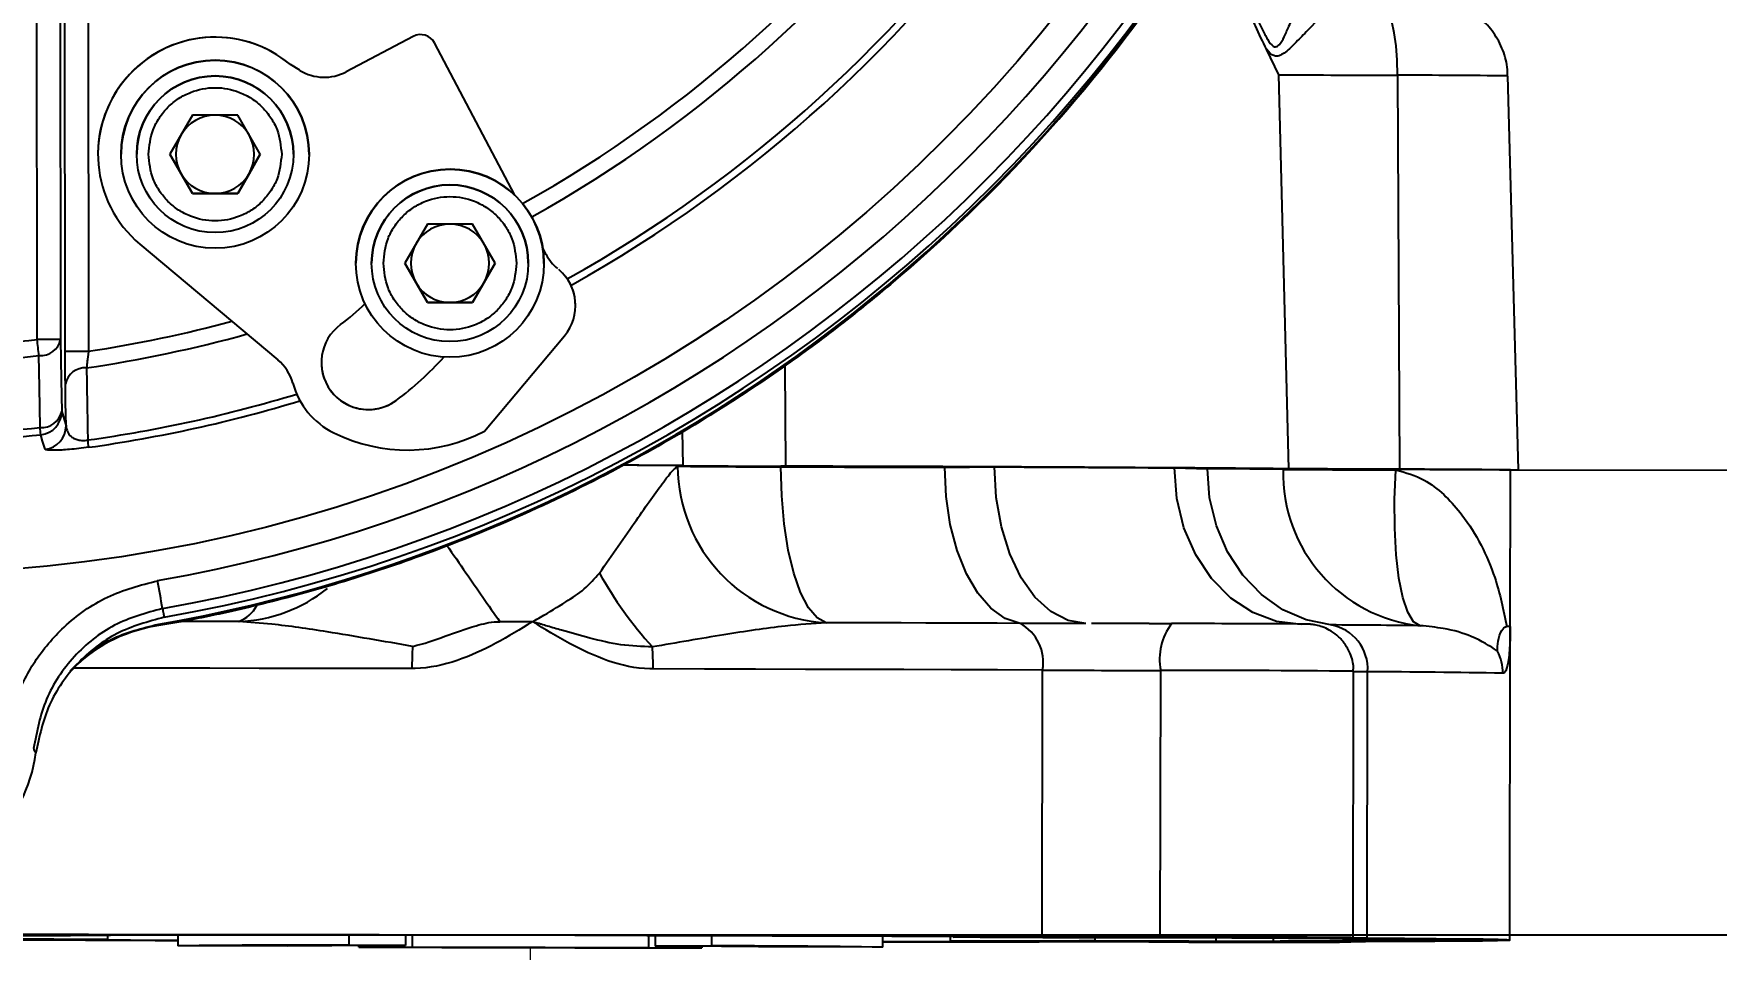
# Model space of a CAD drawing. Header units: millimetres. Extents: x 2271 to 4415, y 823 to 2339.
# Drawn here: x 2905.6 to 3013, y 1963.2 to 2021.6 of the extents above; entities that cross this region are included whole.
import ezdxf

# ---------------------------------------------------------------- set-up
doc = ezdxf.new("R2010")
doc.units = ezdxf.units.MM
doc.layers.add('标注', color=3, linetype='Continuous', lineweight=13)
doc.styles.add('SLDTEXTSTYLE1', font='txt.shx', dxfattribs={"width": 0.7, "bigfont": 'gbcbig.shx'})
doc.dimstyles.new('SLDDIMSTYLE12$0', dxfattribs={"dimtxt": 12, "dimasz": 10, "dimexe": 0, "dimexo": 0.0625, "dimgap": 0.875, "dimtad": 1, "dimdec": 1, "dimlfac": 1.8, "dimrnd": 1e-09, "dimzin": 12, "dimdsep": 46, "dimtxsty": 'SLDTEXTSTYLE1', "dimcen": 0.09, "dimdle": 8.16, "dimclrd": 3, "dimclre": 3, "dimadec": 0, "dimazin": 3, "dimtfac": 1, "dimtdec": 1, "dimtofl": 0, "dimtmove": 0, "dimatfit": 3, "dimfxl": 0, "dimfrac": 2, "dimtolj": 1, "dimlwd": 5, "dimlwe": 5, "dimarcsym": 0})

# ---------------------------------------------------------------- blocks, each defined once
blk = doc.blocks.new('*D177')
at = {"layer": 'Defpoints', "color": 0, "transparency": 16777216}
for p in [(3088.82, 2230.96), (3000.4, 1993.75), (3100.82, 1993.75)]:
    blk.add_point(p, dxfattribs=at)
at = {"layer": '标注', "color": 3, "lineweight": 5, "transparency": 16777216}
blk.add_line((3088.88, 2230.96), (3100.82, 2230.96), dxfattribs=at)
at = {"layer": '标注', "color": 3, "linetype": 'Continuous', "lineweight": 5, "transparency": 16777216}
for p, q in [((3100.82, 2220.96), (3100.82, 2003.75)), ((3000.47, 1993.75), (3100.82, 1993.75))]:
    blk.add_line(p, q, dxfattribs=at)
at = {"layer": '标注', "color": 3, "transparency": 16777216}
for points in [[(3099.15, 2220.96), (3102.48, 2220.96), (3100.82, 2230.96)], [(3099.15, 2003.75), (3102.48, 2003.75), (3100.82, 1993.75)]]:
    blk.add_solid(points, dxfattribs=at)
at = {"layer": '标注', "color": 0, "transparency": 16777216, "insert": (3094.94, 2112.35), "char_height": 10, "attachment_point": 5, "rotation": 90, "style": 'SLDTEXTSTYLE1'}
blk.add_mtext('\\A1;235', dxfattribs=at)
blk = doc.blocks.new('*D178')
at = {"layer": 'Defpoints', "color": 0, "transparency": 16777216}
for p in [(2999.9, 1993.74), (3024.94, 1949.56), (3100.52, 1949.56)]:
    blk.add_point(p, dxfattribs=at)
at = {"layer": '标注', "color": 3, "lineweight": 5, "transparency": 16777216}
blk.add_line((2999.96, 1993.74), (3100.52, 1993.74), dxfattribs=at)
at = {"layer": '标注', "color": 3, "linetype": 'Continuous', "lineweight": 5, "transparency": 16777216}
for p, q in [((3100.52, 1983.74), (3100.52, 1959.56)), ((3025, 1949.56), (3100.52, 1949.56))]:
    blk.add_line(p, q, dxfattribs=at)
at = {"layer": '标注', "color": 3, "transparency": 16777216}
for points in [[(3098.85, 1983.74), (3102.18, 1983.74), (3100.52, 1993.74)], [(3098.85, 1959.56), (3102.18, 1959.56), (3100.52, 1949.56)]]:
    blk.add_solid(points, dxfattribs=at)
at = {"layer": '标注', "color": 0, "transparency": 16777216, "insert": (3094.64, 1971.65), "char_height": 10, "attachment_point": 5, "rotation": 90, "style": 'SLDTEXTSTYLE1'}
blk.add_mtext('\\A1;30', dxfattribs=at)
blk = doc.blocks.new('*D179')
at = {"layer": 'Defpoints', "color": 0, "transparency": 16777216}
for p in [(2696.21, 2058.79), (2937.34, 1963.29), (2937.34, 1911.16)]:
    blk.add_point(p, dxfattribs=at)
at = {"layer": '标注', "color": 3, "lineweight": 5, "transparency": 16777216}
blk.add_line((2696.21, 2058.72), (2696.21, 1911.16), dxfattribs=at)
at = {"layer": '标注', "color": 3, "linetype": 'Continuous', "lineweight": 5, "transparency": 16777216}
for p, q in [((2937.34, 1963.23), (2937.34, 1911.16)), ((2706.21, 1911.16), (2927.34, 1911.16))]:
    blk.add_line(p, q, dxfattribs=at)
at = {"layer": '标注', "color": 3, "transparency": 16777216}
for points in [[(2706.21, 1912.83), (2706.21, 1909.5), (2696.21, 1911.16)], [(2927.34, 1912.83), (2927.34, 1909.5), (2937.34, 1911.16)]]:
    blk.add_solid(points, dxfattribs=at)
at = {"layer": '标注', "color": 0, "transparency": 16777216, "insert": (2816.77, 1917.04), "char_height": 10, "attachment_point": 5, "style": 'SLDTEXTSTYLE1'}
blk.add_mtext('\\A1;245', dxfattribs=at)
blk = doc.blocks.new('*D195')
at = {"layer": 'Defpoints', "color": 0, "transparency": 16777216}
for p in [(2937.34, 1963.29), (2772.42, 1952.43), (2772.42, 1924.65)]:
    blk.add_point(p, dxfattribs=at)
at = {"layer": '标注', "color": 3, "lineweight": 5, "transparency": 16777216}
blk.add_line((2937.34, 1963.23), (2937.34, 1924.65), dxfattribs=at)
at = {"layer": '标注', "color": 3, "linetype": 'Continuous', "lineweight": 5, "transparency": 16777216}
for p, q in [((2772.42, 1952.37), (2772.42, 1924.65)), ((2927.34, 1924.65), (2782.42, 1924.65))]:
    blk.add_line(p, q, dxfattribs=at)
at = {"layer": '标注', "color": 3, "transparency": 16777216}
for points in [[(2782.42, 1926.32), (2782.42, 1922.98), (2772.42, 1924.65)], [(2927.34, 1926.32), (2927.34, 1922.98), (2937.34, 1924.65)]]:
    blk.add_solid(points, dxfattribs=at)
at = {"layer": '标注', "color": 0, "transparency": 16777216, "insert": (2854.88, 1930.53), "char_height": 10, "attachment_point": 5, "style": 'SLDTEXTSTYLE1'}
blk.add_mtext('\\A1;165', dxfattribs=at)

msp = doc.modelspace()

# ---------------------------------------------------------------- linework, layer by layer
at = {"color": 7, "linetype": 'Continuous', "lineweight": 25}
for p, q in [((2905.875, 2002.077), (2905.817, 2047.292)), ((2907.315, 2047.289), (2907.372, 2002.074)), ((2907.657, 2001.333), (2907.599, 2047.233)), ((2909.096, 2047.23), (2909.155, 2001.33)), ((2929.877, 2021.417), (2925.597, 2019.158)), ((2929.877, 2021.417), (2925.597, 2019.158)), ((2936.356, 2011.284), (2931.228, 2021)), ((2931.228, 2021), (2931.228, 2021)), ((2936.356, 2011.284), (2931.228, 2021)), ((2985.111, 2018.974), (2984.324, 2020.593)), ((2922.632, 2019.252), (2922.031, 2019.619)), ((2922.031, 2019.619), (2922.031, 2019.619)), ((2922.632, 2019.252), (2922.031, 2019.619)), ((2922.632, 2019.252), (2922.632, 2019.252)), ((2925.597, 2019.158), (2925.597, 2019.158)), ((2985.751, 1993.83), (2985.111, 2018.974)), ((2992.688, 2018.938), (2992.816, 1993.796)), ((3000.401, 1993.751), (2999.724, 2018.896)), ((2915.784, 2016.394), (2914.34, 2013.894)), ((2918.67, 2016.394), (2915.784, 2016.394)), ((2920.114, 2013.894), (2918.67, 2016.394)), ((2912.227, 2013.899), (2912.227, 2013.899)), ((2914.34, 2013.894), (2915.784, 2011.394)), ((2915.062, 2012.644), (2914.34, 2013.894)), ((2918.67, 2011.394), (2920.114, 2013.894)), ((2920.114, 2013.894), (2919.392, 2012.644)), ((2922.227, 2013.889), (2922.227, 2013.889)), ((2915.784, 2011.394), (2915.062, 2012.644)), ((2919.392, 2012.644), (2918.67, 2011.394)), ((2915.784, 2011.394), (2918.67, 2011.394)), ((2915.784, 2011.394), (2915.784, 2011.394)), ((2917.227, 2011.394), (2915.784, 2011.394)), ((2918.67, 2011.394), (2917.227, 2011.394)), ((2918.67, 2011.394), (2918.67, 2011.394)), ((2930.772, 2009.442), (2929.329, 2006.942)), ((2933.659, 2009.442), (2930.772, 2009.442)), ((2935.102, 2006.942), (2933.659, 2009.442)), ((2912.423, 2008.169), (2921.225, 2000.783)), ((2926.215, 2006.948), (2926.215, 2006.948)), ((2927.215, 2006.947), (2927.215, 2006.947)), ((2929.329, 2006.942), (2930.772, 2004.442)), ((2930.05, 2005.692), (2929.329, 2006.942)), ((2933.659, 2004.442), (2935.102, 2006.942)), ((2935.102, 2006.942), (2934.38, 2005.692)), ((2938.352, 2007.502), (2938.137, 2007.91)), ((2938.352, 2007.502), (2938.137, 2007.91)), ((2938.215, 2006.936), (2938.215, 2006.936)), ((2938.352, 2007.502), (2938.352, 2007.502)), ((2930.772, 2004.442), (2930.05, 2005.692)), ((2934.38, 2005.692), (2933.659, 2004.442)), ((2930.772, 2004.442), (2933.659, 2004.442)), ((2932.215, 2004.442), (2930.772, 2004.442)), ((2933.659, 2004.442), (2932.215, 2004.442)), ((2940.227, 2004.237), (2940.227, 2004.237)), ((2934.425, 1996.234), (2939.525, 2002.312)), ((2953.581, 2000.404), (2953.627, 1993.991)), ((2947.105, 1994.026), (2947.048, 1996.219)), ((2946.746, 1993.987), (2946.746, 1994.025)), ((2953.332, 1993.952), (2953.332, 1993.99)), ((2963.79, 1993.917), (2966.963, 1993.943)), ((2978.445, 1993.885), (2980.548, 1993.832)), ((2985.377, 1993.79), (2985.377, 1993.829)), ((2992.581, 1993.756), (2992.581, 1993.794)), ((2999.882, 1983.752), (2999.901, 1993.752)), ((2913.412, 1983.862), (2913.412, 1983.784)), ((2972.798, 1983.957), (2968.595, 1983.962)), ((2972.324, 1983.974), (2972.719, 1983.972)), ((2999.844, 1963.752), (2999.882, 1983.689)), ((2970.004, 1963.976), (2970.036, 1980.976)), ((2977.537, 1963.958), (2977.569, 1980.958)), ((2989.844, 1963.904), (2989.876, 1980.904)), ((2990.744, 1963.871), (2990.776, 1980.871)), ((3023.938, 1964.062), (2850.938, 1964.062)), ((2905.991, 1964.066), (2910.541, 1964.034)), ((2910.367, 1964.034), (2910.366, 1963.807)), ((2910.541, 1964.034), (2910.542, 1964.071)), ((2914.848, 1964.07), (2914.847, 1963.383)), ((2925.782, 1963.422), (2925.783, 1964.061)), ((2929.38, 1964.056), (2929.379, 1963.396)), ((2929.812, 1964.055), (2929.811, 1963.311)), ((2944.878, 1964.027), (2944.877, 1963.283)), ((2945.31, 1964.026), (2945.309, 1963.367)), ((2948.907, 1964.017), (2948.906, 1963.379)), ((2959.841, 1963.298), (2959.842, 1963.985)), ((2910.366, 1963.807), (2905.84, 1963.791)), ((2909.453, 1963.804), (2909.453, 1963.773)), ((2921.846, 1963.37), (2914.847, 1963.383)), ((2925.782, 1963.422), (2929.379, 1963.396)), ((2926.408, 1963.298), (2926.409, 1963.395)), ((2926.408, 1963.298), (2929.811, 1963.311)), ((2944.877, 1963.283), (2948.279, 1963.257)), ((2945.309, 1963.367), (2948.906, 1963.379)), ((2948.279, 1963.354), (2948.279, 1963.257)), ((2959.841, 1963.298), (2952.842, 1963.311)), ((2964.148, 1963.705), (2964.148, 1963.97)), ((2968.699, 1963.673), (2964.148, 1963.705)), ((2964.323, 1963.97), (2964.323, 1963.932)), ((2964.323, 1963.932), (2968.849, 1963.948)), ((2965.073, 1963.699), (2965.073, 1963.668)), ((2973.361, 1963.887), (2973.361, 1963.717)), ((2973.361, 1963.717), (2981.087, 1963.688)), ((2981.195, 1963.886), (2973.491, 1963.886)), ((2981.087, 1963.886), (2981.087, 1963.688)), ((2984.748, 1963.868), (2984.748, 1963.693)), ((2989.428, 1963.645), (2989.428, 1963.66)), ((2989.698, 1963.637), (2989.698, 1963.662)), ((2991.839, 1963.791), (2991.839, 1963.744))]:
    msp.add_line(p, q, dxfattribs=at)
at = {"color": 7, "linetype": 'Continuous', "lineweight": 25, "flags": 128}
for points in [[(2992.688, 2018.938), (2992.661, 2019.892), (2992.59, 2020.805), (2992.478, 2021.644), (2992.329, 2022.376), (2992.149, 2022.975), (2991.944, 2023.419), (2991.722, 2023.691), (2991.49, 2023.781)], [(2907.372, 2002.074), (2907.414, 1999.505), (2907.446, 1997.487)], [(2906.055, 1996.462), (2906.017, 1999.031), (2905.987, 2001.049)], [(2907.716, 1996.565), (2907.692, 1998.066), (2907.673, 1999.245)], [(2907.446, 1997.487), (2907.597, 1996.971), (2907.716, 1996.565)], [(2906.375, 1995.074), (2906.222, 1995.59), (2906.102, 1995.995)], [(2966.963, 1993.943), (2965.384, 1993.949), (2963.765, 1993.955), (2962.107, 1993.962), (2960.414, 1993.968), (2958.687, 1993.973), (2956.929, 1993.979), (2955.143, 1993.985), (2953.332, 1993.99)], [(2956.225, 1984.004), (2955.646, 1984.315), (2955.096, 1984.963), (2954.595, 1985.924), (2954.159, 1987.164), (2953.804, 1988.642), (2953.543, 1990.305), (2953.383, 1992.096), (2953.332, 1993.952)], [(2953.332, 1993.952), (2954.696, 1993.948), (2956.047, 1993.943), (2957.382, 1993.939), (2958.7, 1993.935), (2960.001, 1993.93), (2961.284, 1993.926), (2962.547, 1993.921), (2963.79, 1993.917)], [(2968.595, 1983.962), (2967.635, 1984.275), (2966.723, 1984.924), (2965.892, 1985.886), (2965.168, 1987.128), (2964.579, 1988.606), (2964.143, 1990.27), (2963.877, 1992.061), (2963.79, 1993.917)], [(2972.798, 1983.957), (2971.656, 1984.147), (2970.559, 1984.713), (2969.549, 1985.634), (2968.664, 1986.876), (2967.939, 1988.389), (2967.401, 1990.117), (2967.072, 1991.992), (2966.963, 1993.943)], [(2978.445, 1993.885), (2977.222, 1993.892), (2975.934, 1993.9), (2974.583, 1993.907), (2973.171, 1993.914), (2971.701, 1993.922), (2970.174, 1993.929), (2968.594, 1993.936), (2966.963, 1993.943)], [(2986.554, 1983.888), (2984.969, 1984.079), (2983.445, 1984.648), (2982.042, 1985.572), (2980.813, 1986.815), (2979.805, 1988.33), (2979.057, 1990.058), (2978.598, 1991.934), (2978.445, 1993.885)], [(2988.416, 1983.862), (2986.846, 1984.178), (2985.355, 1984.83), (2983.994, 1985.795), (2982.81, 1987.039), (2981.844, 1988.519), (2981.13, 1990.184), (2980.693, 1991.976), (2980.548, 1993.832)], [(2994.127, 1983.813), (2993.71, 1984.066), (2993.335, 1984.673), (2993.016, 1985.614), (2992.766, 1986.852), (2992.592, 1988.343), (2992.502, 1990.033), (2992.498, 1991.859), (2992.581, 1993.756)], [(2918.734, 1984.074), (2917.118, 1984.075), (2915.519, 1984.077), (2914.972, 1984.077)], [(2968.595, 1983.962), (2967.125, 1983.968), (2965.631, 1983.973), (2964.114, 1983.978), (2962.575, 1983.984), (2961.015, 1983.989), (2959.436, 1983.994), (2957.839, 1983.999), (2956.225, 1984.004)], [(2976.828, 1983.949), (2976.912, 1983.949), (2977.592, 1983.948), (2978.266, 1983.947)], [(2929.787, 1981.079), (2926.506, 1981.084), (2923.256, 1981.088), (2920.045, 1981.091), (2916.883, 1981.094), (2913.779, 1981.096), (2910.742, 1981.097), (2908.203, 1981.098)], [(2970.036, 1980.976), (2967.163, 1980.986), (2964.205, 1980.997), (2961.173, 1981.007), (2958.073, 1981.016), (2954.914, 1981.025), (2951.707, 1981.034), (2948.459, 1981.042), (2945.179, 1981.05)], [(2990.776, 1980.871), (2990.31, 1980.875), (2989.929, 1980.878), (2989.876, 1980.879)], [(2910.541, 1964.034), (2909.25, 1964.033), (2907.995, 1964.032), (2906.778, 1964.031), (2905.602, 1964.03), (2904.467, 1964.028), (2903.376, 1964.026), (2902.329, 1964.024), (2901.328, 1964.022)], [(2970.004, 1963.976), (2965.736, 1963.991), (2961.293, 1964.006), (2956.704, 1964.02), (2951.996, 1964.033), (2947.199, 1964.045), (2942.341, 1964.056), (2937.452, 1964.066), (2932.563, 1964.075), (2927.703, 1964.082), (2922.902, 1964.088), (2918.189, 1964.093), (2913.594, 1964.096), (2909.145, 1964.098), (2904.868, 1964.099)], [(2930.091, 1964.055), (2927.402, 1964.058), (2924.736, 1964.062), (2922.102, 1964.065), (2919.505, 1964.067), (2916.952, 1964.069), (2914.448, 1964.07), (2912.001, 1964.071), (2909.616, 1964.071)], [(2965.236, 1963.966), (2962.856, 1963.975), (2960.413, 1963.983), (2957.913, 1963.991), (2955.363, 1963.999), (2952.769, 1964.007), (2950.137, 1964.014), (2947.473, 1964.021), (2944.785, 1964.027)], [(2904.685, 1963.763), (2908.953, 1963.748), (2913.396, 1963.733), (2914.847, 1963.728)], [(2909.453, 1963.773), (2911.834, 1963.764), (2914.277, 1963.756), (2914.847, 1963.754)], [(2926.408, 1963.298), (2928.985, 1963.29), (2931.695, 1963.282), (2934.496, 1963.275), (2937.344, 1963.269), (2940.191, 1963.264), (2942.992, 1963.26), (2945.702, 1963.258), (2948.279, 1963.257)], [(2959.841, 1963.669), (2960.241, 1963.669), (2962.688, 1963.668), (2965.073, 1963.668)], [(2959.841, 1963.644), (2961.095, 1963.643), (2965.544, 1963.641), (2969.821, 1963.64)], [(2964.148, 1963.705), (2965.44, 1963.706), (2966.694, 1963.707), (2967.911, 1963.708), (2969.087, 1963.709), (2970.222, 1963.711), (2971.313, 1963.713), (2972.36, 1963.715), (2973.361, 1963.717)], [(2984.698, 1963.647), (2984.515, 1963.651), (2983.974, 1963.656), (2983.117, 1963.661), (2982.006, 1963.666), (2980.724, 1963.67), (2979.365, 1963.672), (2978.032, 1963.674), (2976.822, 1963.674), (2975.825, 1963.673), (2975.115, 1963.671), (2974.746, 1963.668), (2974.743, 1963.663), (2975.108, 1963.659), (2975.814, 1963.654), (2976.808, 1963.649), (2978.015, 1963.644), (2979.348, 1963.641), (2980.707, 1963.639), (2981.991, 1963.638), (2983.104, 1963.638), (2983.966, 1963.64), (2984.51, 1963.643), (2984.698, 1963.647)], [(2984.844, 1963.914), (2984.661, 1963.918), (2984.12, 1963.923), (2983.263, 1963.928), (2982.152, 1963.933), (2980.869, 1963.936), (2979.511, 1963.939), (2978.178, 1963.941), (2976.967, 1963.941), (2975.971, 1963.94), (2975.261, 1963.938), (2974.892, 1963.934), (2974.889, 1963.93), (2975.254, 1963.925), (2975.96, 1963.92), (2976.953, 1963.916), (2978.161, 1963.911), (2979.494, 1963.908), (2980.853, 1963.906), (2982.136, 1963.905), (2983.25, 1963.905), (2984.111, 1963.907), (2984.656, 1963.91), (2984.844, 1963.914)], [(2977.357, 1963.63), (2979.375, 1963.625), (2981.407, 1963.622), (2983.367, 1963.62), (2985.176, 1963.62), (2986.757, 1963.621), (2988.045, 1963.623), (2988.988, 1963.627), (2989.545, 1963.632), (2989.694, 1963.638), (2989.428, 1963.645)], [(2989.566, 1963.897), (2989.839, 1963.903), (2989.697, 1963.91), (2989.146, 1963.917), (2988.21, 1963.925), (2986.927, 1963.932), (2985.35, 1963.939), (2983.545, 1963.945), (2981.587, 1963.951), (2979.556, 1963.955), (2977.537, 1963.958)], [(2989.428, 1963.645), (2989.249, 1963.648), (2989.165, 1963.652), (2989.177, 1963.655), (2989.284, 1963.658), (2989.485, 1963.66), (2989.779, 1963.663), (2990.163, 1963.665), (2990.632, 1963.667)], [(2990.744, 1963.871), (2990.278, 1963.875), (2989.897, 1963.879), (2989.606, 1963.882), (2989.408, 1963.885), (2989.305, 1963.889), (2989.297, 1963.892), (2989.384, 1963.895), (2989.566, 1963.897)], [(2990.632, 1963.667), (2993.024, 1963.676), (2995.074, 1963.686), (2996.771, 1963.697), (2998.103, 1963.709), (2999.063, 1963.723), (2999.644, 1963.737), (2999.844, 1963.752), (2999.661, 1963.767), (2999.096, 1963.784), (2998.153, 1963.801), (2996.837, 1963.818), (2995.156, 1963.836), (2993.121, 1963.853), (2990.744, 1963.871)], [(2991.839, 1963.744), (2993.462, 1963.742), (2994.924, 1963.742), (2996.148, 1963.744), (2997.072, 1963.747), (2997.647, 1963.751), (2997.844, 1963.756), (2997.653, 1963.761), (2997.083, 1963.767), (2996.164, 1963.774), (2994.944, 1963.78), (2993.485, 1963.785), (2991.864, 1963.79)]]:
    msp.add_lwpolyline(points, dxfattribs=at)
at = {"color": 7, "linetype": 'Continuous', "lineweight": 25}
for centre, radius in [((2896.843, 2081.787), 94.663), ((2917.227, 2013.894), 6), ((2917.227, 2013.894), 5), ((2932.215, 2006.942), 6), ((2932.215, 2006.942), 5)]:
    msp.add_circle(centre, radius, dxfattribs=at)
for centre, radius, start, end in [((2897.078, 2082.215), 81.781, 299.09783, 350.2349), ((2897.077, 2082.213), 82.814, 299.16619, 350.46956), ((2897.07, 2082.2), 87.37, 299.20559, 350.91933), ((2897.068, 2082.196), 87.836, 299.2116, 350.91933), ((2896.844, 2081.787), 96.559, 279.97048, 350.17569), ((2896.841, 2081.781), 98.356, 279.97048, 350.17569), ((2896.823, 2081.749), 98.896, 279.98751, 350.15867), ((2896.565, 2081.324), 98.999, 310.10928, 341.02323), ((2896.565, 2081.418), 99, 279.79751, 336.85186), ((2917.227, 2013.894), 7.474, 50, 230), ((2917.227, 2013.894), 7.474, 50, 179.93876), ((2930.344, 2020.533), 1, 27.82515, 117.82515), ((2930.344, 2020.533), 1, 27.82515, 117.82515), ((2917.227, 2013.894), 6, 359.93876, 179.87751), ((2917.227, 2013.894), 5, 359.99969, 179.93876), ((2924.197, 2021.811), 3, 238.5537, 297.82515), ((2924.197, 2021.811), 3, 238.5537, 297.82515), ((2994.619, 3214.231), 1195.295, 269.54424, 269.907443), ((2992.954, 1468.351), 550.586, 89.29554, 90.02769), ((2917.227, 2013.894), 2.5, 89.99969, 149.99969), ((2917.227, 2013.894), 2.5, 29.99969, 89.99969), ((2917.227, 2013.894), 2.5, 149.99969, 209.99969), ((2917.227, 2013.894), 2.5, 329.99969, 29.99969), ((2917.227, 2013.894), 2.5, 209.99969, 269.99969), ((2917.227, 2013.894), 2.5, 269.99969, 329.99969), ((2932.215, 2006.942), 6, 359.93876, 179.87751), ((2932.215, 2006.942), 5, 359.99969, 179.93876), ((2932.215, 2006.942), 2.5, 89.99969, 149.99969), ((2932.215, 2006.942), 2.5, 29.99969, 89.99969), ((2932.215, 2006.942), 2.5, 149.99969, 209.99969), ((2932.215, 2006.942), 2.5, 329.99969, 29.99969), ((2941.005, 2008.902), 3, 207.82515, 230), ((2941.005, 2008.902), 3, 207.82515, 230), ((2937.227, 2004.24), 3, 320, 50), ((2937.227, 2004.24), 3, 359.93876, 50), ((2932.215, 2006.942), 2.5, 209.99969, 269.99969), ((2932.215, 2006.942), 2.5, 269.99969, 329.99969), ((2917.227, 2013.894), 13.5, 306.36279, 315.13033), ((2897.078, 2082.215), 81.781, 278.49207, 285.04191), ((2927.01, 2000.607), 3, 126.36279, 306.36279), ((2897.114, 2082.282), 80.682, 263.91174, 276.23432), ((2906.399, 1878.601), 123.477, 89.54842, 90.24317), ((2348.136, 1941.087), 561.064, 6.13508, 6.24064), ((2906.092, 2002.356), 1.311, 265.38098, 347.59486), ((2897.077, 2082.213), 82.814, 278.29321, 285.54104), ((2897.113, 2082.28), 81.714, 263.91174, 276.23432), ((2908.631, 2124.806), 123.477, 269.54842, 270.24317), ((2919.296, 1998.485), 3, 15.38287, 50), ((2927.01, 2000.607), 3, 179.93876, 306.36279), ((2917.227, 2013.894), 19.5, 306.36279, 318.43109), ((2917.227, 2013.894), 19.5, 306.36279, 318.43104), ((2908.94, 1998.971), 1.296, 86.38618, 167.81695), ((2897.07, 2082.2), 87.37, 277.91619, 286.87628), ((2927.01, 2000.607), 5, 195.38287, 243.70737), ((2906.164, 1997.77), 1.313, 265.24376, 347.56308), ((2905.946, 1997.487), 1.5, 275.96273, 359.98538), ((2897.068, 2082.196), 87.836, 277.91619, 286.92962), ((2897.105, 2082.267), 86.271, 264.19127, 275.9548), ((2861.046, 1991.731), 45.257, 5.40722, 6.0002), ((2906.216, 1996.566), 1.5, 276.10033, 359.98556), ((2929.503, 2005.603), 10.583, 243.58851, 297.71587), ((2897.104, 2082.263), 86.736, 264.19127, 275.9548), ((2866.397, 1989.688), 43.121, 7.34172, 7.96399), ((2941.742, 1510.079), 483.972, 89.4076, 89.81392), ((2941.749, 1467.3), 526.753, 89.41742, 89.82957), ((2954.499, 2830.327), 836.338, 269.468817, 269.920028), ((2956.788, 1994.03), 10.042, 180.24385, 266.78987), ((2954.499, 2830.288), 836.338, 269.468817, 269.920028), ((2954.918, 2854.575), 860.585, 269.479846, 269.914094), ((2945.091, -2899.47), 4893.468, 89.52392, 89.900045), ((2970.195, 543.916), 1449.992, 89.400088, 89.673987), ((2972.882, 836.174), 1157.683, 89.381616, 89.620608), ((2995.168, 1993.551), 9.794, 178.60259, 263.90007), ((2994.315, 3113.007), 1119.214, 269.542429, 269.911266), ((2994.315, 3112.968), 1119.214, 269.542429, 269.911266), ((2992.872, 1418.494), 575.3, 89.300014, 90.028987), ((2688.739, 1946.738), 228.345, 9.62348, 10.07571), ((2964.046, 1999.629), 25.54, 209.19876, 222.24003), ((2918.328, 1993.806), 9.74, 272.38743, 308.50941), ((2917.847, 1986.258), 2.358, 292.10724, 330.54383), ((2915.113, 1973.929), 10, 99.79755, 135.77135), ((2967.249, 1981.472), 2.831, 349.90928, 61.62169), ((2981.303, 1981.662), 3.8, 143.03897, 190.68596), ((2977.228, 450.622), 1533.326, 89.687509, 89.961194), ((2987.939, 1981.059), 2.843, 356.20994, 80.3486), ((2979.349, 614.599), 1369.293, 89.381616, 89.620608), ((2951.92, 1981.071), 22.133, 176.32674, 179.97909), ((2923.647, 1981.124), 21.533, 359.80325, 3.55762), ((2996.397, 1980.783), 3.017, 359.88177, 27.76467), ((2980.762, 4902.197), 2921.241, 269.789638, 269.937378), ((2979.098, 922.181), 1058.778, 89.416743, 90.082746), ((2988.126, 1344.333), 636.544, 88.983948, 89.761482), ((2896.957, 1976.75), 8.89, 186.98978, 353.15629), ((2909.189, 888.953), 1075.119, 89.97721, 90.170432), ((2935.079, 712.165), 1251.899, 89.555778, 90.228284), ((2980.73, 4885.197), 2921.241, 269.789638, 269.937378), ((2930.815, 6928.582), 4964.817, 269.658201, 269.764012), ((2913.038, 3027.57), 1063.803, 269.61231, 269.806913), ((2922.77, 1276.079), 687.35, 89.74896, 90.660502), ((2927.304, 1489.893), 473.508, 89.74896, 90.6605), ((2945.914, 6524.38), 4561.097, 269.797711, 269.98697), ((2945.604, 1489.842), 473.525, 89.12419, 90.03571), ((2949.334, 1276.004), 687.375, 89.124195, 90.035713), ((2943.874, -3000.843), 4964.817, 89.658201, 89.764012), ((2965.501, 3038.786), 1075.119, 269.97721, 270.170432), ((2961.651, 900.169), 1063.803, 89.61231, 89.806913), ((2969.531, -962.458), 2926.099, 89.846751, 89.994326), ((2981.558, 3070.818), 1107.13, 269.975638, 270.165082), ((2977.533, 868.189), 1095.703, 89.617711, 89.808482), ((2984.22, 2529.467), 565.775, 270.05342, 270.77156), ((2982.291, 1415.621), 548.252, 88.99949, 89.73326)]:
    msp.add_arc(centre, radius, start, end, dxfattribs=at)
for points, knots in [([(2982.951, 2023.914), (2983.068, 2023.724), (2983.333, 2023.292), (2983.694, 2022.599), (2984.049, 2021.871), (2984.382, 2021.211), (2984.679, 2020.788), (2984.935, 2020.736), (2985.184, 2020.902), (2985.462, 2021.383), (2985.79, 2022.133), (2986.125, 2023.004), (2986.458, 2023.891), (2986.826, 2024.829), (2987.192, 2025.665), (2987.371, 2025.797), (2987.455, 2025.86)], [0, 0, 0, 0, 0.0544778, 0.1240201, 0.1860302, 0.2480639, 0.3098061, 0.3401223, 0.3717027, 0.4337461, 0.4962202, 0.5796856, 0.6656117, 0.745719, 0.8795216, 1, 1, 1, 1]), ([(2984.324, 2020.593), (2984.089, 2021.081), (2983.735, 2021.812), (2983.315, 2022.75), (2983.103, 2023.23), (2983, 2023.495), (2982.953, 2023.643), (2982.938, 2023.728), (2982.935, 2023.764), (2982.936, 2023.779), (2982.936, 2023.786)], [0, 0, 0, 0, 0.4998005, 0.7499579, 0.8750287, 0.9375489, 0.976974, 0.9901659, 0.9954176, 1, 1, 1, 1]), ([(2989.171, 2023.687), (2989.094, 2023.665), (2988.846, 2023.592), (2988.073, 2022.932), (2987.089, 2021.954), (2986.127, 2020.95), (2985.555, 2020.401), (2985.124, 2020.157), (2984.718, 2020.133), (2984.482, 2020.409), (2984.324, 2020.593)], [0, 0, 0, 0, 0.0609753, 0.1967622, 0.4640389, 0.5978022, 0.7317371, 0.7988491, 0.8659711, 1, 1, 1, 1]), ([(2999.689, 2018.894), (2999.695, 2019.032), (2999.719, 2019.589), (2999.439, 2020.548), (2998.862, 2021.67), (2998.001, 2022.609), (2996.941, 2023.304), (2995.975, 2023.631), (2995.338, 2023.728), (2995.083, 2023.75), (2995.017, 2023.753), (2994.999, 2023.754)], [0, 0, 0, 0, 0.0552743, 0.223544, 0.3918145, 0.5600872, 0.7283674, 0.8967225, 0.9632881, 0.9898355, 1, 1, 1, 1]), ([(2912.977, 2013.894), (2913.034, 2014.429), (2913.121, 2015.251), (2913.651, 2016.241), (2914.2, 2016.921), (2914.881, 2017.473), (2915.87, 2017.986), (2917.227, 2018.247), (2918.584, 2017.986), (2919.574, 2017.473), (2920.254, 2016.921), (2920.803, 2016.241), (2921.333, 2015.251), (2921.42, 2014.429), (2921.477, 2013.894)], [0, 0, 0, 0, 0.1197284, 0.1841803, 0.25, 0.3158197, 0.3802716, 0.5, 0.6197284, 0.6841803, 0.75, 0.8158197, 0.8802716, 1, 1, 1, 1]), ([(2921.477, 2013.894), (2921.42, 2013.359), (2921.333, 2012.537), (2920.803, 2011.547), (2920.254, 2010.867), (2919.574, 2010.315), (2918.584, 2009.802), (2917.227, 2009.541), (2915.87, 2009.802), (2914.88, 2010.315), (2914.2, 2010.867), (2913.651, 2011.547), (2913.121, 2012.537), (2913.034, 2013.359), (2912.977, 2013.894)], [0, 0, 0, 0, 0.1197284, 0.1841803, 0.25, 0.3158197, 0.3802716, 0.5, 0.6197284, 0.6841803, 0.75, 0.8158197, 0.8802716, 1, 1, 1, 1]), ([(2927.965, 2006.942), (2928.022, 2007.477), (2928.109, 2008.299), (2928.639, 2009.289), (2929.188, 2009.969), (2929.869, 2010.521), (2930.858, 2011.034), (2932.215, 2011.295), (2933.572, 2011.034), (2934.562, 2010.521), (2935.243, 2009.969), (2935.791, 2009.289), (2936.321, 2008.299), (2936.409, 2007.477), (2936.465, 2006.942)], [0, 0, 0, 0, 0.1197284, 0.1841803, 0.25, 0.3158197, 0.3802716, 0.5, 0.6197284, 0.6841803, 0.75, 0.8158197, 0.8802716, 1, 1, 1, 1]), ([(2936.465, 2006.942), (2936.409, 2006.407), (2936.321, 2005.585), (2935.791, 2004.595), (2935.243, 2003.915), (2934.562, 2003.363), (2933.572, 2002.85), (2932.215, 2002.589), (2930.858, 2002.85), (2929.869, 2003.363), (2929.188, 2003.915), (2928.639, 2004.595), (2928.109, 2005.585), (2928.022, 2006.407), (2927.965, 2006.942)], [0, 0, 0, 0, 0.1197284, 0.1841803, 0.25, 0.3158197, 0.3802716, 0.5, 0.6197284, 0.6841803, 0.75, 0.8158197, 0.8802716, 1, 1, 1, 1]), ([(2960.346, 2005.607), (2959.418, 2004.843), (2957.337, 2003.128), (2953.736, 2000.453), (2949.284, 1997.461), (2943.904, 1994.291), (2937.538, 1991.094), (2931.174, 1988.488), (2925.309, 1986.538), (2920.443, 1985.211), (2916.296, 1984.271), (2913.763, 1983.843), (2912.74, 1983.671)], [0, 0, 0, 0, 0.06796443, 0.15248829, 0.25356992, 0.37120732, 0.50539818, 0.65613987, 0.7596863, 0.85474905, 0.94132762, 1, 1, 1, 1]), ([(2907.673, 1999.245), (2907.668, 1999.595), (2907.66, 2000.22), (2907.658, 2000.992), (2907.657, 2001.333)], [0, 0, 0, 0, 0.5592106, 1, 1, 1, 1]), ([(2909.155, 2001.33), (2909.139, 2001.218), (2909.11, 2001.005), (2909.063, 2000.63), (2909.038, 2000.406), (2909.022, 2000.265)], [0, 0, 0, 0, 0.2882138, 0.5511534, 1, 1, 1, 1]), ([(2909.022, 2000.265), (2909.037, 1999.406), (2909.064, 1997.871), (2909.091, 1996.337), (2909.103, 1995.662)], [0, 0, 0, 0, 0.5600001, 1, 1, 1, 1]), ([(2907.716, 1996.565), (2907.763, 1996.321), (2907.82, 1996.022), (2908.223, 1995.753), (2908.46, 1995.662), (2908.711, 1995.626), (2908.935, 1995.633), (2909.046, 1995.652), (2909.103, 1995.662)], [0, 0, 0, 0, 0.5631282, 0.6905061, 0.8056627, 0.9059011, 0.9526456, 1, 1, 1, 1]), ([(2909.165, 1995.198), (2908.952, 1995.17), (2908.513, 1995.112), (2907.925, 1995.056), (2907.415, 1995.018), (2906.905, 1994.999), (2906.475, 1995.01), (2906.409, 1995.052), (2906.375, 1995.074)], [0, 0, 0, 0, 0.1207281, 0.2490777, 0.3731052, 0.5016648, 0.7409864, 1, 1, 1, 1]), ([(2941.751, 1987.17), (2942.557, 1988.328), (2943.708, 1989.983), (2945.044, 1991.893), (2945.873, 1993.033), (2946.448, 1993.761), (2946.674, 1993.933), (2946.746, 1993.987)], [0, 0, 0, 0, 0.40558691, 0.57929012, 0.75243866, 0.92166486, 1, 1, 1, 1]), ([(2978.372, 1993.861), (2978.233, 1993.862), (2977.201, 1993.871), (2974.517, 1993.888), (2970.686, 1993.91), (2967.715, 1993.923), (2966.388, 1993.929)], [0, 0, 0, 0, 0.0523811, 0.3899114, 0.7274417, 1, 1, 1, 1]), ([(2992.581, 1993.756), (2993.212, 1993.585), (2993.904, 1993.398), (2994.944, 1992.767), (2995.814, 1992.07), (2997.001, 1990.705), (2998.067, 1988.972), (2999.081, 1986.579), (2999.44, 1984.808), (2999.652, 1983.759)], [0, 0, 0, 0, 0.1356034, 0.1486319, 0.2647764, 0.381318, 0.560218, 0.7394326, 1, 1, 1, 1]), ([(2992.816, 1993.796), (2993.863, 1993.793), (2995.956, 1993.786), (2998.426, 1993.774), (3000.016, 1993.762), (3000.626, 1993.751), (3000.135, 1993.745), (2999.901, 1993.742)], [0, 0, 0, 0, 0.2033628, 0.4067256, 0.6100884, 0.8134512, 1, 1, 1, 1]), ([(2932.017, 1988.949), (2932.42, 1988.365), (2933.51, 1986.788), (2934.668, 1985.12), (2935.397, 1984.069)], [0, 0, 0, 0, 0.36998336, 1, 1, 1, 1]), ([(2903.86, 1976.149), (2904.017, 1977.099), (2904.33, 1978.994), (2905.648, 1981.593), (2907.612, 1983.922), (2910.28, 1985.822), (2912.467, 1986.398), (2913.562, 1986.686)], [0, 0, 0, 0, 0.1872716, 0.3736538, 0.5608014, 0.7799695, 1, 1, 1, 1]), ([(2937.49, 1984.066), (2937.504, 1984.074), (2937.676, 1984.173), (2938.395, 1984.585), (2939.503, 1985.261), (2940.824, 1986.11), (2941.443, 1986.818), (2941.751, 1987.17)], [0, 0, 0, 0, 0.009396, 0.109199, 0.4585891, 0.7305589, 1, 1, 1, 1]), ([(2913.871, 1984.911), (2912.818, 1984.62), (2910.713, 1984.04), (2908.135, 1981.947), (2906.261, 1979.202), (2905.853, 1977.053), (2905.649, 1975.978)], [0, 0, 0, 0, 0.2497435, 0.4995348, 0.7496229, 1, 1, 1, 1]), ([(2913.871, 1984.911), (2913.891, 1984.807), (2913.927, 1984.621), (2913.961, 1984.434), (2913.975, 1984.352)], [0, 0, 0, 0, 0.56, 1, 1, 1, 1]), ([(2913.975, 1984.352), (2912.943, 1984.07), (2910.882, 1983.505), (2908.341, 1981.484), (2906.462, 1978.832), (2906.01, 1976.739), (2905.784, 1975.691)], [0, 0, 0, 0, 0.2500466, 0.4994486, 0.7493959, 1, 1, 1, 1]), ([(2908.41, 1981.318), (2909.051, 1981.876), (2910.499, 1983.136), (2912.369, 1983.603), (2913.412, 1983.862)], [0, 0, 0, 0, 0.4427556, 1, 1, 1, 1]), ([(2929.832, 1982.489), (2927.995, 1982.811), (2924.893, 1983.356), (2921.196, 1983.905), (2919.429, 1984.026), (2918.734, 1984.074)], [0, 0, 0, 0, 0.4681133, 0.790651, 1, 1, 1, 1]), ([(2937.49, 1984.066), (2937.484, 1984.063), (2936.708, 1983.591), (2935.162, 1982.652), (2932.701, 1981.501), (2930.835, 1981.088), (2929.859, 1981.08), (2929.787, 1981.079)], [0, 0, 0, 0, 0.0021499, 0.325508, 0.6475425, 0.974162, 1, 1, 1, 1]), ([(2929.832, 1982.489), (2929.84, 1982.491), (2930.536, 1982.66), (2931.888, 1983.128), (2933.634, 1983.773), (2934.819, 1984.057), (2935.328, 1984.068), (2935.397, 1984.069)], [0, 0, 0, 0, 0.0037472, 0.36801, 0.7321528, 0.9639093, 1, 1, 1, 1]), ([(2937.49, 1984.066), (2937.482, 1984.066), (2937.465, 1984.066), (2937.415, 1984.066), (2937.24, 1984.066), (2936.554, 1984.068), (2935.909, 1984.068), (2935.397, 1984.069)], [0, 0, 0, 0, 0.0114023, 0.0232867, 0.0708249, 0.2610176, 1, 1, 1, 1]), ([(2945.179, 1981.05), (2945.108, 1981.051), (2944.132, 1981.063), (2942.268, 1981.483), (2939.812, 1982.643), (2938.269, 1983.588), (2937.495, 1984.063), (2937.49, 1984.066)], [0, 0, 0, 0, 0.025838, 0.3524575, 0.674492, 0.9978501, 1, 1, 1, 1]), ([(2945.138, 1982.46), (2944.466, 1982.483), (2943.118, 1982.528), (2941.199, 1983.003), (2939.64, 1983.428), (2938.607, 1983.733), (2938.111, 1983.881), (2937.822, 1983.967), (2937.65, 1984.018), (2937.529, 1984.054), (2937.502, 1984.062), (2937.49, 1984.066)], [0, 0, 0, 0, 0.2577838, 0.516877, 0.7554746, 0.8751834, 0.9264637, 0.9520873, 0.9894716, 0.9950299, 1, 1, 1, 1]), ([(2956.225, 1984.004), (2955.366, 1983.943), (2953.332, 1983.798), (2949.587, 1983.226), (2946.672, 1982.724), (2945.138, 1982.46)], [0, 0, 0, 0, 0.25733958, 0.60935922, 1, 1, 1, 1]), ([(2976.827, 1983.949), (2976.288, 1983.95), (2975.077, 1983.952), (2973.832, 1983.955), (2973.167, 1983.956), (2973.158, 1983.956)], [0, 0, 0, 0, 0.4421109, 0.9921739, 1, 1, 1, 1]), ([(2989.848, 1980.891), (2989.857, 1980.97), (2989.9, 1981.357), (2989.703, 1982), (2989.323, 1982.699), (2988.85, 1983.198), (2988.364, 1983.534), (2987.908, 1983.739), (2987.526, 1983.846), (2987.249, 1983.889), (2987.103, 1983.902), (2987.028, 1983.907), (2986.957, 1983.91), (2986.855, 1983.913), (2986.648, 1983.916), (2986.245, 1983.921), (2985.77, 1983.924), (2985.575, 1983.925)], [0, 0, 0, 0, 0.0274926, 0.1351052, 0.2252748, 0.3036364, 0.3717976, 0.4297558, 0.4766357, 0.5103693, 0.5273601, 0.5409564, 0.5606251, 0.6026262, 0.7174992, 0.8844448, 1, 1, 1, 1]), ([(2999.067, 1982.188), (2998.571, 1982.516), (2997.735, 1983.068), (2995.928, 1983.631), (2994.636, 1983.761), (2994.127, 1983.813)], [0, 0, 0, 0, 0.4681133, 0.790651, 1, 1, 1, 1]), ([(2999.067, 1982.188), (2999.067, 1982.19), (2999.061, 1982.358), (2999.077, 1982.825), (2999.265, 1983.467), (2999.523, 1983.748), (2999.637, 1983.757), (2999.652, 1983.759)], [0, 0, 0, 0, 0.00374725, 0.36800998, 0.73215284, 0.9639093, 1, 1, 1, 1]), ([(2999.882, 1983.752), (2999.882, 1983.748), (2999.882, 1983.281), (2999.855, 1982.343), (2999.72, 1981.195), (2999.541, 1980.784), (2999.423, 1980.777), (2999.414, 1980.777)], [0, 0, 0, 0, 0.00215, 0.3233694, 0.6475398, 0.9741618, 1, 1, 1, 1]), ([(2999.882, 1983.752), (2999.882, 1983.752), (2999.882, 1983.752), (2999.882, 1983.752), (2999.88, 1983.752), (2999.859, 1983.755), (2999.744, 1983.757), (2999.652, 1983.759)], [0, 0, 0, 0, 0.0114023, 0.0232867, 0.0708249, 0.2610176, 1, 1, 1, 1]), ([(2905.784, 1975.691), (2905.759, 1975.745), (2905.715, 1975.841), (2905.669, 1975.936), (2905.649, 1975.978)], [0, 0, 0, 0, 0.56, 1, 1, 1, 1])]:
    msp.add_open_spline(points, degree=3, knots=knots, dxfattribs=at)
msp.add_open_spline([(2992.816, 1993.796), (2992.019, 1993.798), (2990.425, 1993.803), (2988.385, 1993.811), (2986.721, 1993.82), (2986.074, 1993.827), (2985.751, 1993.83)], degree=3, dxfattribs=at)

# ---------------------------------------------------------------- dimensions: what is measured, and where the dimension line sits
at = {"layer": '标注'}
for base, p1, p2, text, picture, middle in [((3100.817, 1993.752), (3088.817, 2230.955), (3000.404, 1993.752), '235', '*D177', (3094.942, 2112.354)), ((3100.517, 1949.562), (2999.901, 1993.742), (3024.938, 1949.562), '30', '*D178', (3094.642, 1971.652))]:
    dim = msp.add_linear_dim(base=base, p1=p1, p2=p2, angle=90, text=text, dimstyle='SLDDIMSTYLE12$0', override={"dimtxt": 10, "dimtdec": 3, "dimtzin": 0}, dxfattribs=at)
    dim.commit()
    dim.dimension.update_dxf_attribs({"geometry": picture, "text_midpoint": middle})
dim = msp.add_linear_dim(base=(2937.344, 1911.164), p1=(2696.206, 2058.786), p2=(2937.344, 1963.291), text='245', dimstyle='SLDDIMSTYLE12$0', override={"dimtxt": 10, "dimtdec": 3, "dimtzin": 0}, dxfattribs=at)
dim.commit()
dim.dimension.update_dxf_attribs({"geometry": '*D179', "text_midpoint": (2816.775, 1911.164), "dimtype": 160})
dim = msp.add_linear_dim(base=(2772.425, 1924.652), p1=(2937.344, 1963.291), p2=(2772.425, 1952.431), text='165', dimstyle='SLDDIMSTYLE12$0', override={"dimtxt": 10, "dimtdec": 3, "dimtzin": 0}, dxfattribs=at)
dim.commit()
dim.dimension.update_dxf_attribs({"geometry": '*D195', "text_midpoint": (2854.884, 1930.527)})

doc.saveas('drawing.dxf')
